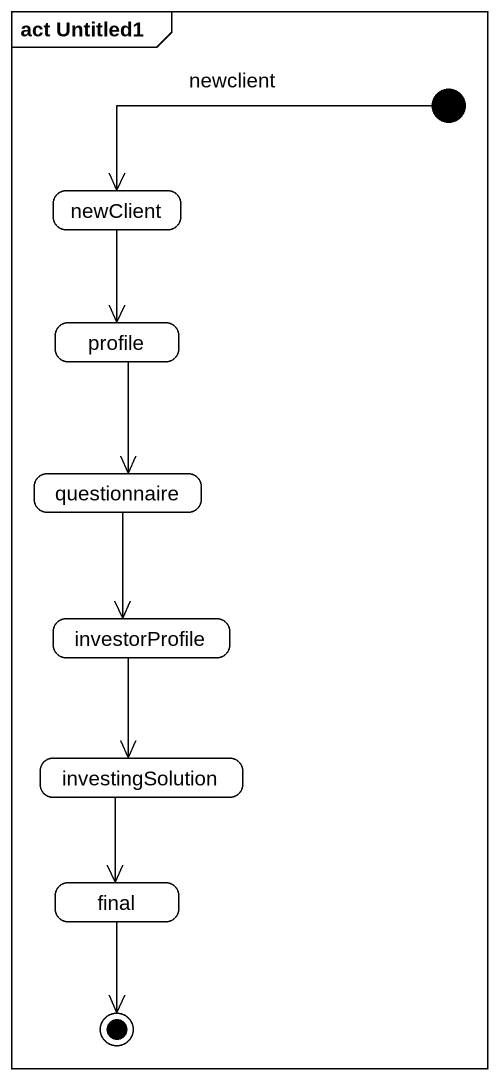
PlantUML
@startuml
mainframe act Untitled1
hide empty description
state newClient
state profile
state questionnaire
state investorProfile
state investingSolution
state final
[*] -left-> newClient : newclient
newClient --> profile
profile --> questionnaire
questionnaire --> investorProfile
investorProfile --> investingSolution
investingSolution --> final
final --> [*]
@enduml
